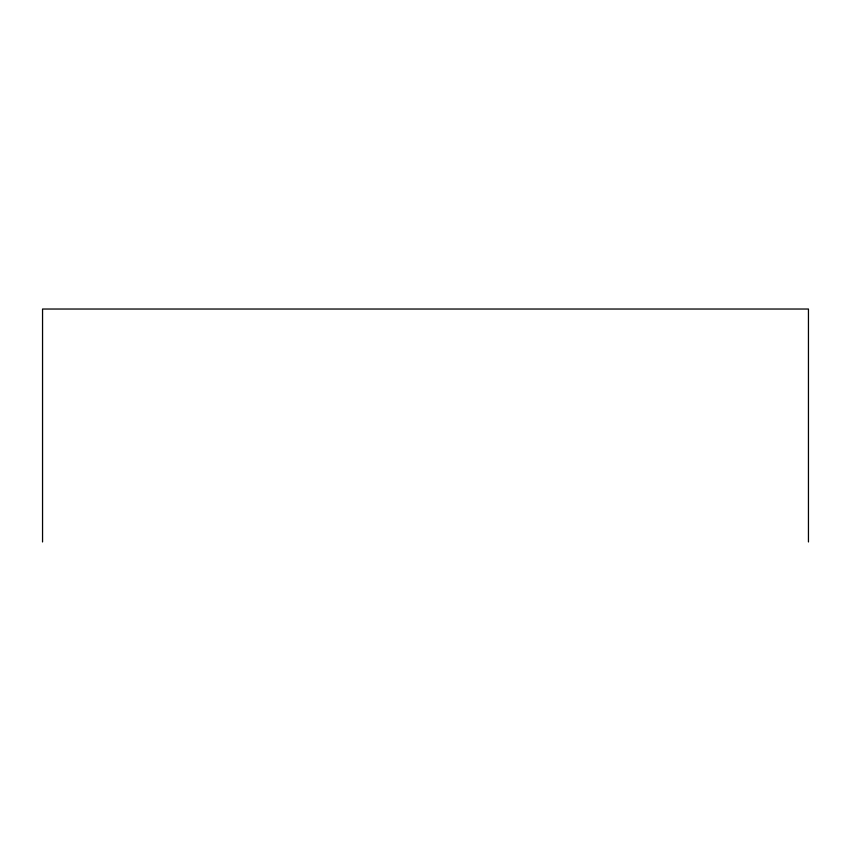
<?xml version="1.0" encoding="UTF-8"?>
<svg xmlns="http://www.w3.org/2000/svg" width="851" height="851" viewBox="0 0 851 851"><rect width="100%" height="100%" fill="white"/><g stroke="black" fill="none" stroke-linecap="round" stroke-linejoin="round"><path stroke-width="1.28" d="M808.45 541.97L808.45 309.03L42.55 309.03L42.55 541.97"/></g></svg>
